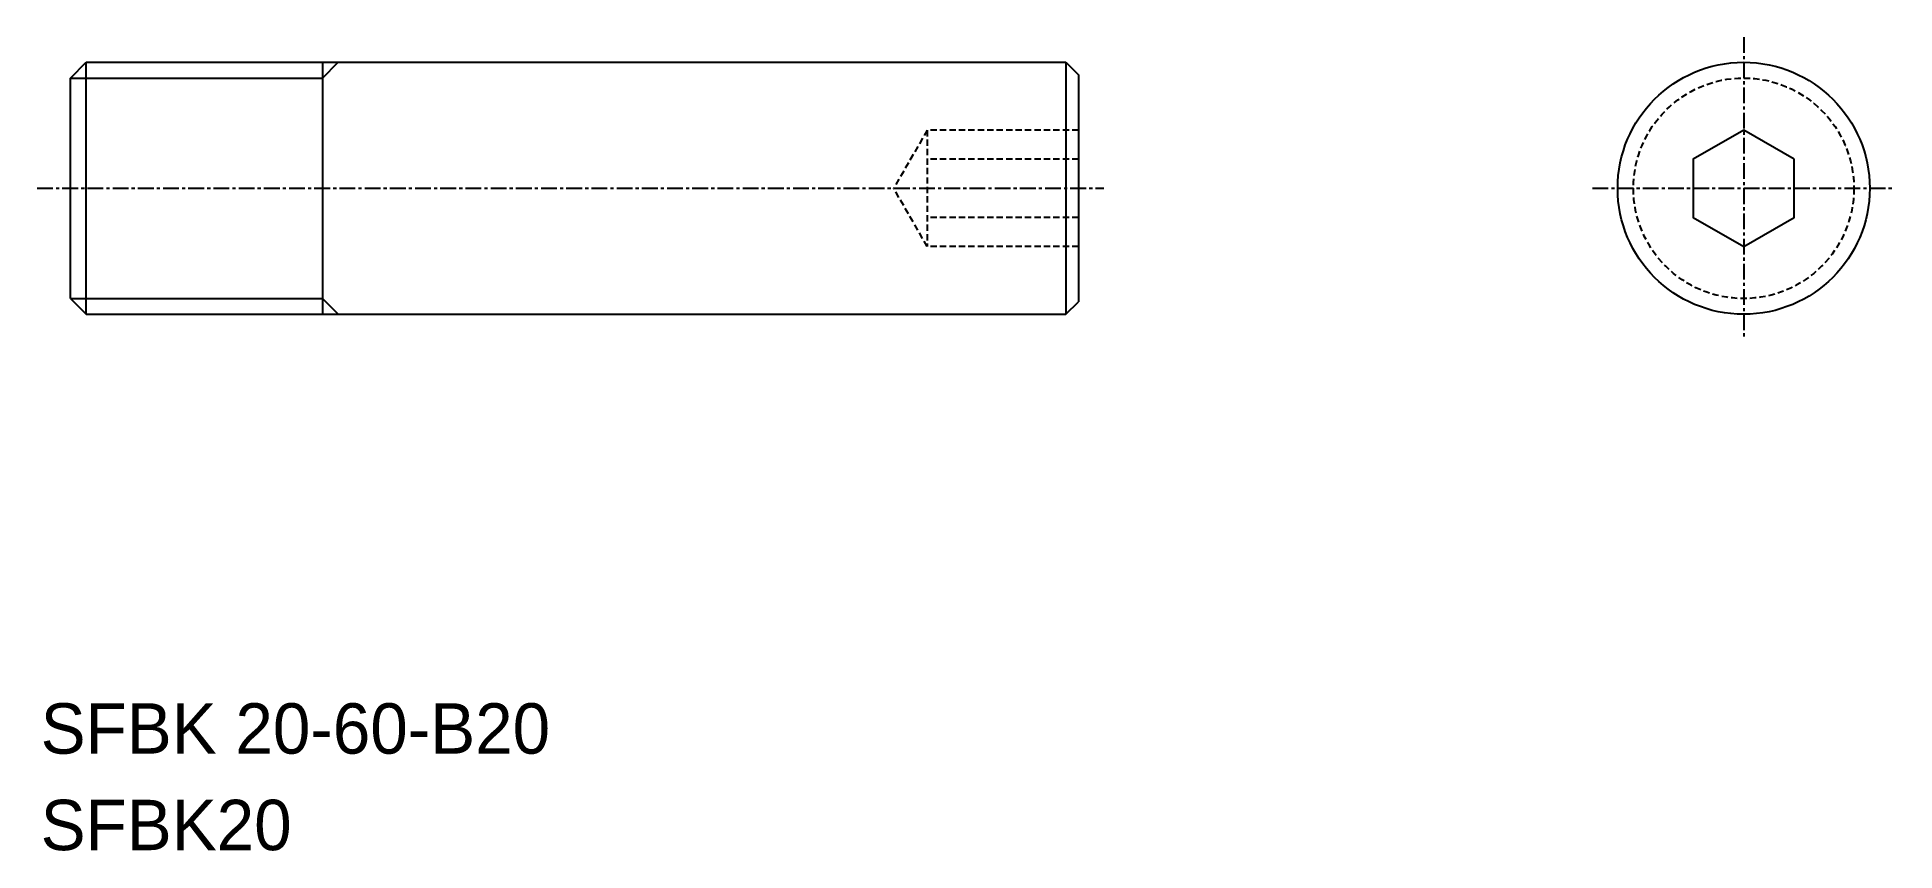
# Model space of a CAD drawing. Extents: x 91 to 238, y 78 to 142.
import ezdxf

# ---------------------------------------------------------------- set-up
doc = ezdxf.new("R2010")
doc.units = 0
doc.linetypes.add('CENTER', pattern=[2, 1.25, -0.25, 0.25, -0.25])
doc.linetypes.add('DASHED', pattern=[0.75, 0.5, -0.25])
doc.layers.get('0').update_dxf_attribs({"linetype": 'CONTINUOUS'})
doc.layers.add('CENTER', color=1, linetype='CENTER')

msp = doc.modelspace()

# ---------------------------------------------------------------- linework, layer by layer
at = {"color": 7, "linetype": 'CONTINUOUS'}
for p, q in [((93.45, 138.97), (94.7, 140.22)), ((94.7, 140.22), (172.45, 140.22)), ((94.7, 120.22), (94.7, 140.22)), ((113.45, 140.22), (113.45, 120.22)), ((172.45, 140.22), (172.45, 120.22)), ((172.45, 140.22), (173.45, 139.22)), ((93.45, 121.47), (93.45, 138.97)), ((173.45, 139.22), (173.45, 121.22)), ((173.45, 134.72), (173.45, 134.72)), ((93.45, 121.47), (94.7, 120.22)), ((172.45, 120.22), (173.45, 121.22)), ((94.7, 120.22), (172.45, 120.22))]:
    msp.add_line(p, q, dxfattribs=at)
at = {"color": 3, "linetype": 'CONTINUOUS'}
for p, q in [((113.45, 138.97), (114.7, 140.22)), ((93.45, 138.97), (113.45, 138.97)), ((93.45, 121.47), (113.45, 121.47)), ((113.45, 121.47), (114.7, 120.22))]:
    msp.add_line(p, q, dxfattribs=at)
at = {"color": 3, "linetype": 'DASHED'}
for p, q in [((161.45, 134.84), (158.78, 130.22)), ((173.45, 134.84), (161.45, 134.84)), ((161.45, 134.84), (161.45, 125.6)), ((173.45, 132.53), (161.45, 132.53)), ((161.45, 125.6), (158.78, 130.22)), ((173.45, 127.91), (161.45, 127.91)), ((173.45, 125.6), (161.45, 125.6))]:
    msp.add_line(p, q, dxfattribs=at)
msp.add_line((173.45, 134.72), (173.45, 134.72))
at = {"color": 7, "linetype": 'CONTINUOUS'}
msp.add_lwpolyline([(230.24, 132.53), (226.24, 134.84), (222.24, 132.53), (222.24, 127.91), (226.24, 125.6), (230.24, 127.91)], close=True, dxfattribs=at)
msp.add_circle((226.24, 130.22), 10, dxfattribs=at)
at = {"color": 3, "linetype": 'DASHED'}
msp.add_circle((226.24, 130.22), 8.75, dxfattribs=at)
at = {"layer": 'CENTER', "color": 1, "linetype": 'CENTER'}
for p, q in [((226.24, 142.22), (226.24, 118.22)), ((90.8, 130.22), (175.45, 130.22)), ((214.24, 130.22), (238.24, 130.22))]:
    msp.add_line(p, q, dxfattribs=at)

# ---------------------------------------------------------------- texts
at = {"color": 7, "linetype": 'CONTINUOUS'}
for s, p in [('SFBK 20-60-B20', (91.08, 85.35)), ('SFBK20', (91.08, 77.69))]:
    msp.add_text(s, height=4, dxfattribs=at).set_placement(p)

doc.saveas('drawing.dxf')
